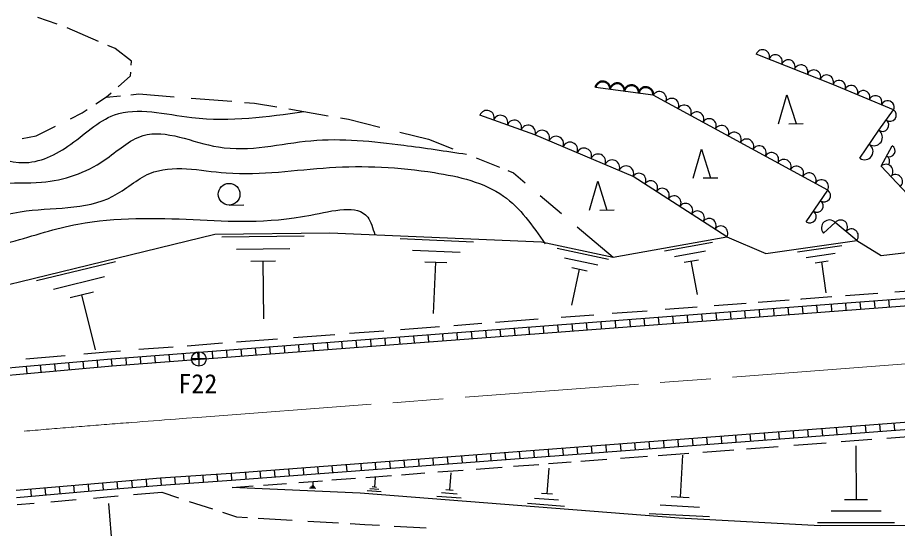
# Model space of a CAD drawing. Units: millimetres, scale not verified. Extents: x -54858845 to -54218845, y -162482687 to -162122687.
# Drawn here: x -54801978 to -54741275, y -162243119 to -162207837 of the extents above; entities that cross this region are included whole.
import ezdxf
from ezdxf.enums import TextEntityAlignment as Align

# ---------------------------------------------------------------- set-up
doc = ezdxf.new("R2010")
doc.units = ezdxf.units.MM
doc.header["$LTSCALE"] = 1000
doc.linetypes.add('CHAIN', pattern=[18.5, 12, -1.5, 3.5, -1.5])
for name, color, linetype, lineweight in [('M-BGD', 7, 'Continuous', 25), ('M-BMK', 2, 'CHAIN', 13), ('M-BMK-SRVR', 3, 'Continuous', 25), ('M-TTL-FRAM', 2, 'Continuous', 50)]:
    doc.layers.add(name, color=color, linetype=linetype, lineweight=lineweight)
doc.styles.add('ＭＳ ゴシック', font='')
doc.styles.get('ＭＳ ゴシック').set_extended_font_data('MS Gothic')

msp = doc.modelspace()

# ---------------------------------------------------------------- linework, layer by layer
at = {"layer": 'M-BGD'}
for p, q in [((-54799249, -162208300), (-54800591, -162207837)), ((-54796397, -162209479), (-54798554, -162208539)), ((-54795253, -162209978), (-54795751, -162209761)), ((-54794123, -162210849), (-54795253, -162209978)), ((-54745721, -162212449), (-54751011, -162210356)), ((-54794142, -162211123), (-54794123, -162210849)), ((-54794193, -162211865), (-54794175, -162211597)), ((-54795045, -162212616), (-54794193, -162211865)), ((-54758135, -162213201), (-54762098, -162212676)), ((-54741535, -162214209), (-54745721, -162212449)), ((-54796579, -162213799), (-54795835, -162213318)), ((-54795857, -162213332), (-54795519, -162213034)), ((-54795857, -162213332), (-54794867, -162213235)), ((-54794168, -162213166), (-54793607, -162213111)), ((-54793607, -162213111), (-54791182, -162213304)), ((-54790002, -162213398), (-54787198, -162213621)), ((-54746083, -162219759), (-54758135, -162213201)), ((-54749471, -162215174), (-54748896, -162213167)), ((-54748896, -162213167), (-54748271, -162215159)), ((-54797531, -162214415), (-54797167, -162214179)), ((-54786328, -162213691), (-54785630, -162213746)), ((-54785630, -162213746), (-54784099, -162214008)), ((-54783273, -162214149), (-54780543, -162214616)), ((-54742565, -162215621), (-54741535, -162214209)), ((-54798338, -162214820), (-54797531, -162214415)), ((-54779702, -162214760), (-54779151, -162214854)), ((-54766281, -162215943), (-54770081, -162214577)), ((-54800700, -162216009), (-54799359, -162215334)), ((-54779151, -162214854), (-54776978, -162215396)), ((-54748771, -162215166), (-54747771, -162215153)), ((-54801666, -162216186), (-54800700, -162216009)), ((-54775595, -162215741), (-54773632, -162216231)), ((-54759513, -162218810), (-54766281, -162215943)), ((-54743866, -162217558), (-54742565, -162215621)), ((-54773632, -162216231), (-54771959, -162216893)), ((-54755372, -162218924), (-54754796, -162216917)), ((-54754796, -162216917), (-54754172, -162218910)), ((-54742396, -162218101), (-54741648, -162216696)), ((-54770341, -162217532), (-54768736, -162218167)), ((-54768156, -162218397), (-54767772, -162218549)), ((-54737104, -162223758), (-54742396, -162218101)), ((-54767772, -162218549), (-54766958, -162219240)), ((-54753052, -162222971), (-54759513, -162218810)), ((-54754672, -162218916), (-54753672, -162218903)), ((-54762517, -162221147), (-54761942, -162219139)), ((-54761942, -162219139), (-54761317, -162221132)), ((-54765915, -162220125), (-54764443, -162221374)), ((-54747568, -162221938), (-54746083, -162219759)), ((-54787379, -162220788), (-54786379, -162220778)), ((-54761817, -162221138), (-54760817, -162221126)), ((-54745562, -162221994), (-54746375, -162222728)), ((-54744082, -162223224), (-54745562, -162221994)), ((-54788362, -162222786), (-54780435, -162222694)), ((-54780435, -162222694), (-54765827, -162223335)), ((-54763373, -162222282), (-54760887, -162224392)), ((-54800909, -162225859), (-54788362, -162222786)), ((-54787889, -162222985), (-54782200, -162222915)), ((-54775577, -162223103), (-54770524, -162223330)), ((-54760887, -162224392), (-54753052, -162222971)), ((-54753052, -162222971), (-54750353, -162224138)), ((-54750353, -162224138), (-54744082, -162223224)), ((-54744082, -162223224), (-54742400, -162224280)), ((-54786879, -162223823), (-54783189, -162223777)), ((-54774727, -162223902), (-54771435, -162224042)), ((-54765827, -162223335), (-54760887, -162224392)), ((-54764748, -162223769), (-54761198, -162224525)), ((-54757335, -162223947), (-54754022, -162223356)), ((-54748163, -162224023), (-54745109, -162223576)), ((-54742400, -162224280), (-54737796, -162223699)), ((-54764239, -162224433), (-54761933, -162224924)), ((-54756660, -162224339), (-54754505, -162223952)), ((-54747559, -162224396), (-54745572, -162224111)), ((-54800663, -162226004), (-54795219, -162224676)), ((-54785878, -162224670), (-54784178, -162224649)), ((-54784979, -162228640), (-54785028, -162224660)), ((-54773877, -162224702), (-54772356, -162224763)), ((-54773273, -162228265), (-54773116, -162224732)), ((-54763741, -162225096), (-54762678, -162225323)), ((-54755995, -162224730), (-54754997, -162224558)), ((-54755077, -162226959), (-54755496, -162224644)), ((-54746954, -162224779), (-54746045, -162224647)), ((-54746188, -162226849), (-54746495, -162224713)), ((-54799505, -162226589), (-54795976, -162225725)), ((-54763739, -162227697), (-54763210, -162225210)), ((-54825349, -162231772), (-54800909, -162225859)), ((-54747820, -162227765), (-54727943, -162226260)), ((-54798358, -162227175), (-54796733, -162226775)), ((-54747782, -162228264), (-54727904, -162226758)), ((-54747782, -162228264), (-54727904, -162226758)), ((-54744846, -162227039), (-54742634, -162226871)), ((-54741443, -162226781), (-54738818, -162226582)), ((-54796613, -162230784), (-54797541, -162226975)), ((-54753918, -162227728), (-54751705, -162227560)), ((-54750893, -162227498), (-54748741, -162227334)), ((-54747944, -162227274), (-54747858, -162227267)), ((-54747858, -162227267), (-54745802, -162227111)), ((-54744801, -162228038), (-54744839, -162227540)), ((-54743807, -162227963), (-54743845, -162227464)), ((-54742813, -162227888), (-54742851, -162227389)), ((-54741819, -162227812), (-54741857, -162227314)), ((-54795494, -162231395), (-54747820, -162227765)), ((-54760945, -162228263), (-54758543, -162228081)), ((-54757289, -162227985), (-54755089, -162227818)), ((-54752748, -162228642), (-54752786, -162228144)), ((-54751755, -162228567), (-54751793, -162228068)), ((-54750762, -162228491), (-54750800, -162227992)), ((-54749769, -162228415), (-54749807, -162227917)), ((-54748775, -162228340), (-54748813, -162227841)), ((-54747782, -162228264), (-54747820, -162227765)), ((-54747782, -162228264), (-54747820, -162227766)), ((-54746788, -162228189), (-54746826, -162227690)), ((-54745795, -162228113), (-54745832, -162227615)), ((-54795453, -162231894), (-54747782, -162228264)), ((-54795453, -162231894), (-54747782, -162228264)), ((-54769005, -162228877), (-54766065, -162228653)), ((-54764469, -162228532), (-54762216, -162228360)), ((-54760693, -162229247), (-54760731, -162228749)), ((-54759700, -162229171), (-54759738, -162228673)), ((-54758707, -162229096), (-54758745, -162228597)), ((-54757714, -162229020), (-54757752, -162228522)), ((-54756721, -162228945), (-54756759, -162228446)), ((-54755727, -162228869), (-54755765, -162228370)), ((-54754734, -162228793), (-54754772, -162228295)), ((-54753741, -162228718), (-54753779, -162228219)), ((-54775560, -162229376), (-54772860, -162229171)), ((-54771877, -162229096), (-54769941, -162228948)), ((-54768638, -162229852), (-54768676, -162229353)), ((-54767645, -162229776), (-54767683, -162229278)), ((-54766652, -162229701), (-54766690, -162229202)), ((-54765659, -162229625), (-54765697, -162229127)), ((-54764666, -162229550), (-54764704, -162229051)), ((-54763673, -162229474), (-54763711, -162228975)), ((-54762679, -162229398), (-54762717, -162228900)), ((-54761686, -162229323), (-54761724, -162228824)), ((-54782932, -162229937), (-54780087, -162229721)), ((-54779084, -162229644), (-54776720, -162229465)), ((-54776583, -162230457), (-54776621, -162229958)), ((-54775590, -162230381), (-54775628, -162229883)), ((-54774597, -162230306), (-54774635, -162229807)), ((-54773604, -162230230), (-54773642, -162229732)), ((-54772611, -162230155), (-54772649, -162229656)), ((-54771618, -162230079), (-54771656, -162229580)), ((-54770625, -162230003), (-54770662, -162229505)), ((-54769631, -162229928), (-54769669, -162229429)), ((-54793606, -162230750), (-54791238, -162230570)), ((-54790282, -162230497), (-54787848, -162230312)), ((-54786867, -162230237), (-54784047, -162230022)), ((-54784528, -162231062), (-54784566, -162230563)), ((-54783535, -162230986), (-54783573, -162230488)), ((-54782542, -162230911), (-54782580, -162230412)), ((-54781549, -162230835), (-54781587, -162230337)), ((-54780556, -162230759), (-54780594, -162230261)), ((-54779563, -162230684), (-54779601, -162230185)), ((-54778570, -162230608), (-54778608, -162230110)), ((-54777576, -162230533), (-54777614, -162230034)), ((-54801415, -162231417), (-54798704, -162231177)), ((-54797398, -162231062), (-54795535, -162230897)), ((-54795535, -162230897), (-54794871, -162230847)), ((-54792474, -162231667), (-54792512, -162231168)), ((-54791480, -162231591), (-54791518, -162231093)), ((-54790487, -162231516), (-54790525, -162231017)), ((-54789494, -162231440), (-54789532, -162230941)), ((-54788501, -162231364), (-54788539, -162230866)), ((-54787508, -162231289), (-54787546, -162230790)), ((-54786515, -162231213), (-54786553, -162230715)), ((-54785522, -162231138), (-54785560, -162230639)), ((-54801371, -162231915), (-54795494, -162231395)), ((-54799369, -162232240), (-54799413, -162231742)), ((-54798390, -162232153), (-54798434, -162231655)), ((-54797411, -162232067), (-54797455, -162231569)), ((-54796432, -162231980), (-54796476, -162231482)), ((-54795453, -162231894), (-54795497, -162231396)), ((-54795453, -162231894), (-54795491, -162231395)), ((-54794460, -162231818), (-54794498, -162231320)), ((-54793467, -162231743), (-54793505, -162231244)), ((-54807388, -162232445), (-54801371, -162231915)), ((-54807343, -162232943), (-54801327, -162232413)), ((-54807343, -162232943), (-54801327, -162232413)), ((-54801327, -162232413), (-54801371, -162231915)), ((-54801327, -162232413), (-54801371, -162231915)), ((-54801327, -162232413), (-54795453, -162231894)), ((-54801327, -162232413), (-54795453, -162231894)), ((-54800348, -162232327), (-54800392, -162231829)), ((-54787254, -162239296), (-54738527, -162235618)), ((-54787254, -162239296), (-54738527, -162235618)), ((-54743502, -162235994), (-54743464, -162236492)), ((-54742508, -162235919), (-54742470, -162236417)), ((-54741513, -162235844), (-54741476, -162236342)), ((-54787218, -162239795), (-54738493, -162236117)), ((-54752451, -162236669), (-54752414, -162237168)), ((-54751457, -162236594), (-54751419, -162237093)), ((-54750463, -162236519), (-54750425, -162237018)), ((-54749468, -162236444), (-54749431, -162236943)), ((-54748474, -162236369), (-54748436, -162236868)), ((-54747480, -162236294), (-54747442, -162236793)), ((-54746485, -162236219), (-54746448, -162236718)), ((-54745491, -162236144), (-54745453, -162236643)), ((-54744496, -162236069), (-54744459, -162236567)), ((-54760406, -162237270), (-54760369, -162237768)), ((-54759412, -162237195), (-54759374, -162237693)), ((-54758417, -162237120), (-54758380, -162237618)), ((-54757423, -162237045), (-54757385, -162237543)), ((-54756429, -162236970), (-54756391, -162237468)), ((-54755434, -162236895), (-54755397, -162237393)), ((-54754440, -162236819), (-54754402, -162237318)), ((-54753446, -162236744), (-54753408, -162237243)), ((-54748412, -162237367), (-54746191, -162237200)), ((-54745159, -162237122), (-54743046, -162236962)), ((-54742015, -162236884), (-54739922, -162236726)), ((-54768361, -162237870), (-54768323, -162238369)), ((-54767367, -162237795), (-54767329, -162238294)), ((-54766372, -162237720), (-54766335, -162238219)), ((-54765378, -162237645), (-54765340, -162238144)), ((-54764384, -162237570), (-54764346, -162238069)), ((-54763389, -162237495), (-54763352, -162237994)), ((-54762395, -162237420), (-54762357, -162237919)), ((-54761401, -162237345), (-54761363, -162237843)), ((-54754691, -162237841), (-54752564, -162237681)), ((-54751683, -162237614), (-54749509, -162237450)), ((-54744147, -162237415), (-54744131, -162241135)), ((-54776316, -162238471), (-54776278, -162238969)), ((-54775321, -162238396), (-54775284, -162238894)), ((-54774327, -162238321), (-54774289, -162238819)), ((-54773333, -162238246), (-54773295, -162238744)), ((-54772338, -162238171), (-54772301, -162238669)), ((-54771344, -162238095), (-54771306, -162238594)), ((-54770350, -162238020), (-54770312, -162238519)), ((-54769355, -162237945), (-54769318, -162238444)), ((-54763127, -162238478), (-54761324, -162238342)), ((-54760391, -162238272), (-54758523, -162238131)), ((-54757773, -162238074), (-54755669, -162237915)), ((-54756100, -162238063), (-54756254, -162240965)), ((-54784271, -162239071), (-54784233, -162239570)), ((-54783276, -162238996), (-54783239, -162239495)), ((-54782282, -162238921), (-54782244, -162239420)), ((-54781288, -162238846), (-54781250, -162239345)), ((-54780293, -162238771), (-54780256, -162239270)), ((-54779299, -162238696), (-54779261, -162239195)), ((-54778305, -162238621), (-54778267, -162239119)), ((-54777310, -162238546), (-54777273, -162239044)), ((-54772973, -162239221), (-54771238, -162239090)), ((-54770338, -162239022), (-54768542, -162238887)), ((-54767753, -162238827), (-54766022, -162238697)), ((-54765320, -162238947), (-54765458, -162240729)), ((-54765337, -162238645), (-54763782, -162238527)), ((-54796125, -162239961), (-54792116, -162239629)), ((-54796125, -162239961), (-54792116, -162239629)), ((-54792116, -162239629), (-54787254, -162239296)), ((-54792116, -162239629), (-54792074, -162240128)), ((-54792116, -162239629), (-54792081, -162240128)), ((-54791143, -162239563), (-54791109, -162240062)), ((-54790171, -162239496), (-54790137, -162239995)), ((-54789198, -162239430), (-54789164, -162239928)), ((-54788226, -162239363), (-54788192, -162239862)), ((-54787254, -162239296), (-54787220, -162239795)), ((-54787254, -162239296), (-54787216, -162239795)), ((-54786259, -162239221), (-54786222, -162239720)), ((-54785265, -162239146), (-54785227, -162239645)), ((-54780287, -162239773), (-54778667, -162239651)), ((-54777956, -162239597), (-54776187, -162239464)), ((-54777303, -162239595), (-54777354, -162240266)), ((-54775497, -162239412), (-54773890, -162239290)), ((-54772086, -162239291), (-54772182, -162240462)), ((-54802087, -162240479), (-54796125, -162239961)), ((-54802087, -162240479), (-54796125, -162239961)), ((-54800100, -162240306), (-54800057, -162240805)), ((-54799107, -162240220), (-54799063, -162240718)), ((-54798113, -162240134), (-54798070, -162240632)), ((-54797120, -162240048), (-54797077, -162240546)), ((-54796126, -162239961), (-54796083, -162240459)), ((-54796124, -162239961), (-54796083, -162240459)), ((-54796083, -162240459), (-54792074, -162240128)), ((-54795122, -162239878), (-54795081, -162240376)), ((-54794120, -162239795), (-54794079, -162240293)), ((-54793118, -162239712), (-54793076, -162240210)), ((-54792081, -162240128), (-54787218, -162239795)), ((-54787178, -162240294), (-54785725, -162240184)), ((-54778353, -162240688), (-54787178, -162240294)), ((-54785001, -162240129), (-54783416, -162240010)), ((-54782584, -162239947), (-54780934, -162239822)), ((-54781465, -162240277), (-54781765, -162240261)), ((-54781545, -162240208), (-54781686, -162240200)), ((-54781599, -162239889), (-54781616, -162240199)), ((-54777214, -162240284), (-54777505, -162240258)), ((-54802043, -162240977), (-54796083, -162240459)), ((-54801093, -162240393), (-54801050, -162240891)), ((-54796041, -162240958), (-54795038, -162240875)), ((-54793978, -162240787), (-54792033, -162240626)), ((-54792033, -162240626), (-54790869, -162241009)), ((-54781394, -162240356), (-54781844, -162240332)), ((-54756342, -162242412), (-54778353, -162240688)), ((-54776890, -162240600), (-54777861, -162240522)), ((-54777052, -162240442), (-54777683, -162240390)), ((-54771374, -162241032), (-54773056, -162240903)), ((-54771648, -162240755), (-54772739, -162240669)), ((-54771931, -162240489), (-54772432, -162240445)), ((-54765077, -162240764), (-54765838, -162240704)), ((-54802000, -162241475), (-54800830, -162241374)), ((-54799686, -162241274), (-54797940, -162241123)), ((-54796740, -162241018), (-54796041, -162240958)), ((-54795702, -162241403), (-54795345, -162246009)), ((-54790138, -162241249), (-54788542, -162241774)), ((-54764247, -162241594), (-54766790, -162241395)), ((-54764662, -162241179), (-54766314, -162241049)), ((-54754935, -162241669), (-54757637, -162241512)), ((-54755634, -162241007), (-54756875, -162240933)), ((-54743341, -162241135), (-54744931, -162241135)), ((-54787843, -162242004), (-54786866, -162242325)), ((-54754247, -162242330), (-54758400, -162242102)), ((-54742401, -162241924), (-54745851, -162241936)), ((-54786866, -162242325), (-54786124, -162242369)), ((-54785380, -162242413), (-54783031, -162242551)), ((-54781944, -162242615), (-54779843, -162242739)), ((-54746612, -162242932), (-54756342, -162242412)), ((-54741471, -162242722), (-54746781, -162242738)), ((-54779021, -162242788), (-54778028, -162242846)), ((-54778028, -162242846), (-54776999, -162242905)), ((-54775989, -162242962), (-54773789, -162243088)), ((-54738791, -162242914), (-54746612, -162242932))]:
    msp.add_line(p, q, dxfattribs=at)
msp.add_circle((-54787386, -162220038), 750, dxfattribs=at)
for centre, radius, start, end in [((-54750571, -162210531), 474, 338.4231, 158.4231), ((-54749689, -162210879), 474, 338.4231, 158.4231), ((-54748807, -162211228), 474, 338.4231, 158.4231), ((-54747925, -162211577), 474, 338.4231, 158.4231), ((-54747043, -162211926), 474, 338.4231, 158.4231), ((-54746162, -162212274), 474, 338.4231, 158.4231), ((-54745302, -162212625), 454, 337.1918, 157.1918), ((-54757705, -162213435), 490, 331.44591, 151.44591), ((-54744465, -162212977), 454, 337.1918, 157.1918), ((-54743628, -162213329), 454, 337.1918, 157.1918), ((-54756844, -162213904), 490, 331.44591, 151.44591), ((-54742791, -162213681), 454, 337.1918, 157.1918), ((-54741953, -162214033), 454, 337.1918, 157.1918), ((-54755983, -162214372), 490, 331.44591, 151.44591), ((-54741792, -162214562), 437, 233.89095, 53.89095), ((-54769606, -162214748), 505, 340.23672, 160.23672), ((-54768656, -162215089), 505, 340.23672, 160.23672), ((-54755122, -162214840), 490, 331.44591, 151.44591), ((-54767706, -162215431), 505, 340.23672, 160.23672), ((-54766756, -162215772), 505, 340.23672, 160.23672), ((-54754261, -162215309), 490, 331.44591, 151.44591), ((-54753400, -162215777), 490, 331.44591, 151.44591), ((-54742307, -162215268), 437, 233.89095, 53.89095), ((-54765797, -162216148), 525, 337.04046, 157.04046), ((-54752539, -162216246), 490, 331.44591, 151.44591), ((-54742890, -162216106), 583, 236.10489, 56.10489), ((-54764830, -162216557), 525, 337.04046, 157.04046), ((-54763864, -162216967), 525, 337.04046, 157.04046), ((-54751679, -162216714), 490, 331.44591, 151.44591), ((-54743541, -162217074), 583, 236.10489, 56.10489), ((-54762897, -162217377), 525, 337.04046, 157.04046), ((-54750818, -162217183), 490, 331.44591, 151.44591), ((-54749957, -162217651), 490, 331.44591, 151.44591), ((-54741835, -162217048), 398, 241.95831, 61.95831), ((-54761930, -162217786), 525, 337.04046, 157.04046), ((-54760963, -162218196), 525, 337.04046, 157.04046), ((-54749096, -162218120), 490, 331.44591, 151.44591), ((-54742209, -162217750), 398, 321.10707, 61.95831), ((-54759996, -162218605), 525, 337.04046, 157.04046), ((-54748235, -162218588), 490, 331.44591, 151.44591), ((-54742066, -162218454), 484, 313.0936, 133.0936), ((-54759109, -162219070), 480, 327.21783, 147.21783), ((-54747374, -162219057), 490, 331.44591, 151.44591), ((-54746513, -162219525), 490, 331.44591, 151.44591), ((-54741404, -162219162), 484, 313.0936, 133.0936), ((-54758301, -162219590), 480, 327.21783, 147.21783), ((-54757494, -162220110), 480, 327.21783, 147.21783), ((-54756686, -162220630), 480, 327.21783, 147.21783), ((-54746330, -162220123), 439, 235.71397, 55.71397), ((-54755879, -162221150), 480, 327.21783, 147.21783), ((-54746825, -162220849), 439, 235.71397, 55.71397), ((-54755071, -162221671), 480, 327.21783, 147.21783), ((-54747321, -162221575), 439, 235.71397, 55.71397), ((-54754264, -162222191), 480, 327.21783, 147.21783), ((-54745968, -162222361), 548, 42.08721, 222.08721), ((-54745192, -162222301), 481, 320.27134, 140.27134), ((-54753456, -162222711), 480, 327.21783, 147.21783), ((-54744452, -162222916), 481, 320.27134, 140.27134)]:
    msp.add_arc(centre, radius, start, end, dxfattribs=at)
for points, knots in [([(-54827674, -162230910), (-54827726, -162230936), (-54827779, -162230962), (-54827794, -162230969), (-54827830, -162230987), (-54827637, -162230893), (-54827497, -162230826), (-54827333, -162230747), (-54827244, -162230706), (-54827145, -162230660), (-54826848, -162230522), (-54826461, -162230343), (-54826082, -162230172), (-54824500, -162229459), (-54823070, -162228896), (-54821652, -162228110), (-54820696, -162227579), (-54819744, -162226946), (-54819064, -162226065), (-54818642, -162225519), (-54818324, -162224878), (-54817852, -162224417), (-54817074, -162223656), (-54815877, -162223387), (-54814771, -162223033), (-54813744, -162222703), (-54812794, -162222300), (-54811894, -162221778), (-54811104, -162221320), (-54810351, -162220770), (-54809555, -162220324), (-54808768, -162219883), (-54807938, -162219544), (-54807190, -162218972), (-54806451, -162218406), (-54805792, -162217613), (-54804996, -162217413), (-54804067, -162217180), (-54802952, -162217754), (-54801885, -162217844), (-54800674, -162217946), (-54799524, -162217425), (-54798502, -162216719), (-54797395, -162215953), (-54796437, -162214970), (-54795300, -162214559), (-54793723, -162213991), (-54791800, -162214525), (-54789948, -162214739), (-54787273, -162215047), (-54784748, -162214688), (-54782223, -162214329)], [0, 0, 0, 0, 1, 1, 1, 2, 2, 2, 3, 3, 3, 4, 4, 4, 5, 5, 5, 6, 6, 6, 7, 7, 7, 8, 8, 8, 9, 9, 9, 10, 10, 10, 11, 11, 11, 12, 12, 12, 13, 13, 13, 14, 14, 14, 15, 15, 15, 16, 16, 16, 17, 17, 17, 17]), ([(-54827656, -162232403), (-54826349, -162231576), (-54825042, -162230749), (-54823486, -162230253), (-54821665, -162229672), (-54819502, -162229545), (-54818399, -162228186), (-54817935, -162227615), (-54817658, -162226826), (-54817223, -162226198), (-54816210, -162224736), (-54814336, -162224150), (-54812469, -162223681), (-54810294, -162223135), (-54808129, -162222749), (-54806711, -162221212), (-54806399, -162220874), (-54806123, -162220480), (-54805794, -162220184), (-54804468, -162218989), (-54802273, -162219364), (-54800335, -162219205), (-54798728, -162219073), (-54797297, -162218573), (-54795994, -162217681), (-54795098, -162217068), (-54794262, -162216270), (-54793323, -162215987), (-54791761, -162215518), (-54789914, -162216472), (-54788126, -162216772), (-54785947, -162217137), (-54783856, -162216532), (-54781735, -162216340), (-54779614, -162216149), (-54777463, -162216372), (-54775338, -162216650), (-54773883, -162216840), (-54772441, -162217056), (-54770999, -162217272)], [0, 0, 0, 0, 1, 1, 1, 2, 2, 2, 3, 3, 3, 4, 4, 4, 5, 5, 5, 6, 6, 6, 7, 7, 7, 8, 8, 8, 9, 9, 9, 10, 10, 10, 11, 11, 11, 12, 12, 12, 13, 13, 13, 13]), ([(-54816688, -162229676), (-54816444, -162228867), (-54816199, -162228057), (-54815736, -162227392), (-54815073, -162226440), (-54813962, -162225783), (-54812801, -162225412), (-54811265, -162224921), (-54809640, -162224932), (-54808249, -162224314), (-54807315, -162223899), (-54806486, -162223202), (-54805584, -162222650), (-54804426, -162221940), (-54803146, -162221470), (-54801800, -162221249), (-54799636, -162220893), (-54797299, -162221182), (-54795401, -162220179), (-54794529, -162219719), (-54793749, -162218985), (-54792865, -162218612), (-54791298, -162217951), (-54789404, -162218420), (-54787584, -162218562), (-54785128, -162218753), (-54782808, -162218348), (-54780466, -162218197), (-54778084, -162218045), (-54775679, -162218157), (-54773223, -162218544), (-54771520, -162218813), (-54769793, -162219214), (-54768461, -162220160), (-54767301, -162220984), (-54766441, -162222220), (-54765581, -162223456)], [0, 0, 0, 0, 1, 1, 1, 2, 2, 2, 3, 3, 3, 4, 4, 4, 5, 5, 5, 6, 6, 6, 7, 7, 7, 8, 8, 8, 9, 9, 9, 10, 10, 10, 11, 11, 11, 12, 12, 12, 12]), ([(-54810834, -162228260), (-54810028, -162227255), (-54809223, -162226250), (-54808227, -162225523), (-54806596, -162224333), (-54804457, -162223891), (-54802433, -162223332), (-54800871, -162222901), (-54799378, -162222399), (-54797816, -162222101), (-54795215, -162221605), (-54792423, -162221671), (-54789867, -162221788), (-54787254, -162221908), (-54784888, -162222081), (-54781741, -162221473), (-54780224, -162221181), (-54778525, -162220706), (-54777823, -162221614), (-54777589, -162221917), (-54777465, -162222373), (-54777341, -162222830)], [0, 0, 0, 0, 1, 1, 1, 2, 2, 2, 3, 3, 3, 4, 4, 4, 5, 5, 5, 6, 6, 6, 7, 7, 7, 7])]:
    msp.add_open_spline(points, degree=3, knots=knots, dxfattribs=at)
at = {"layer": 'M-BMK'}
msp.add_line((-54789556, -162235450), (-54738915, -162231628), dxfattribs=at)
msp.add_open_spline([(-54789556, -162235450), (-54793608, -162235761), (-54797660, -162236071), (-54801709, -162236419), (-54803628, -162236584), (-54805546, -162236757), (-54807464, -162236936), (-54807783, -162236966), (-54808103, -162236996), (-54808423, -162237026), (-54808742, -162237056), (-54809062, -162237086), (-54809381, -162237116), (-54809701, -162237147), (-54810020, -162237177), (-54810340, -162237207), (-54812090, -162237374), (-54813840, -162237545), (-54815589, -162237720), (-54817338, -162237896), (-54819087, -162238076), (-54820834, -162238270), (-54822582, -162238463), (-54824328, -162238668), (-54826074, -162238874)], degree=3, knots=[0, 0, 0, 0, 1, 1, 1, 2, 2, 2, 3, 3, 3, 4, 4, 4, 5, 5, 5, 6, 6, 6, 7, 7, 7, 8, 8, 8, 8], dxfattribs=at)
at = {"layer": 'M-BMK-SRVR'}
for p, q in [((-54789469, -162230913), (-54789469, -162231913)), ((-54788969, -162231413), (-54789969, -162231413))]:
    msp.add_line(p, q, dxfattribs=at)
msp.add_circle((-54789469, -162231413), 500, dxfattribs=at)
at = {"layer": 'M-TTL-FRAM'}
for centre in [(-54761603, -162212742), (-54760612, -162212873), (-54759621, -162213004), (-54758631, -162213135)]:
    msp.add_arc(centre, 500, 352.45427, 172.45427, dxfattribs=at)

# ---------------------------------------------------------------- texts
at = {"layer": 'M-BMK-SRVR', "style": 'ＭＳ ゴシック'}
msp.add_text('F22', height=1320, rotation=359.93, dxfattribs=at).set_placement((-54790890, -162234174), align=Align.BOTTOM_LEFT)

doc.saveas('drawing.dxf')
